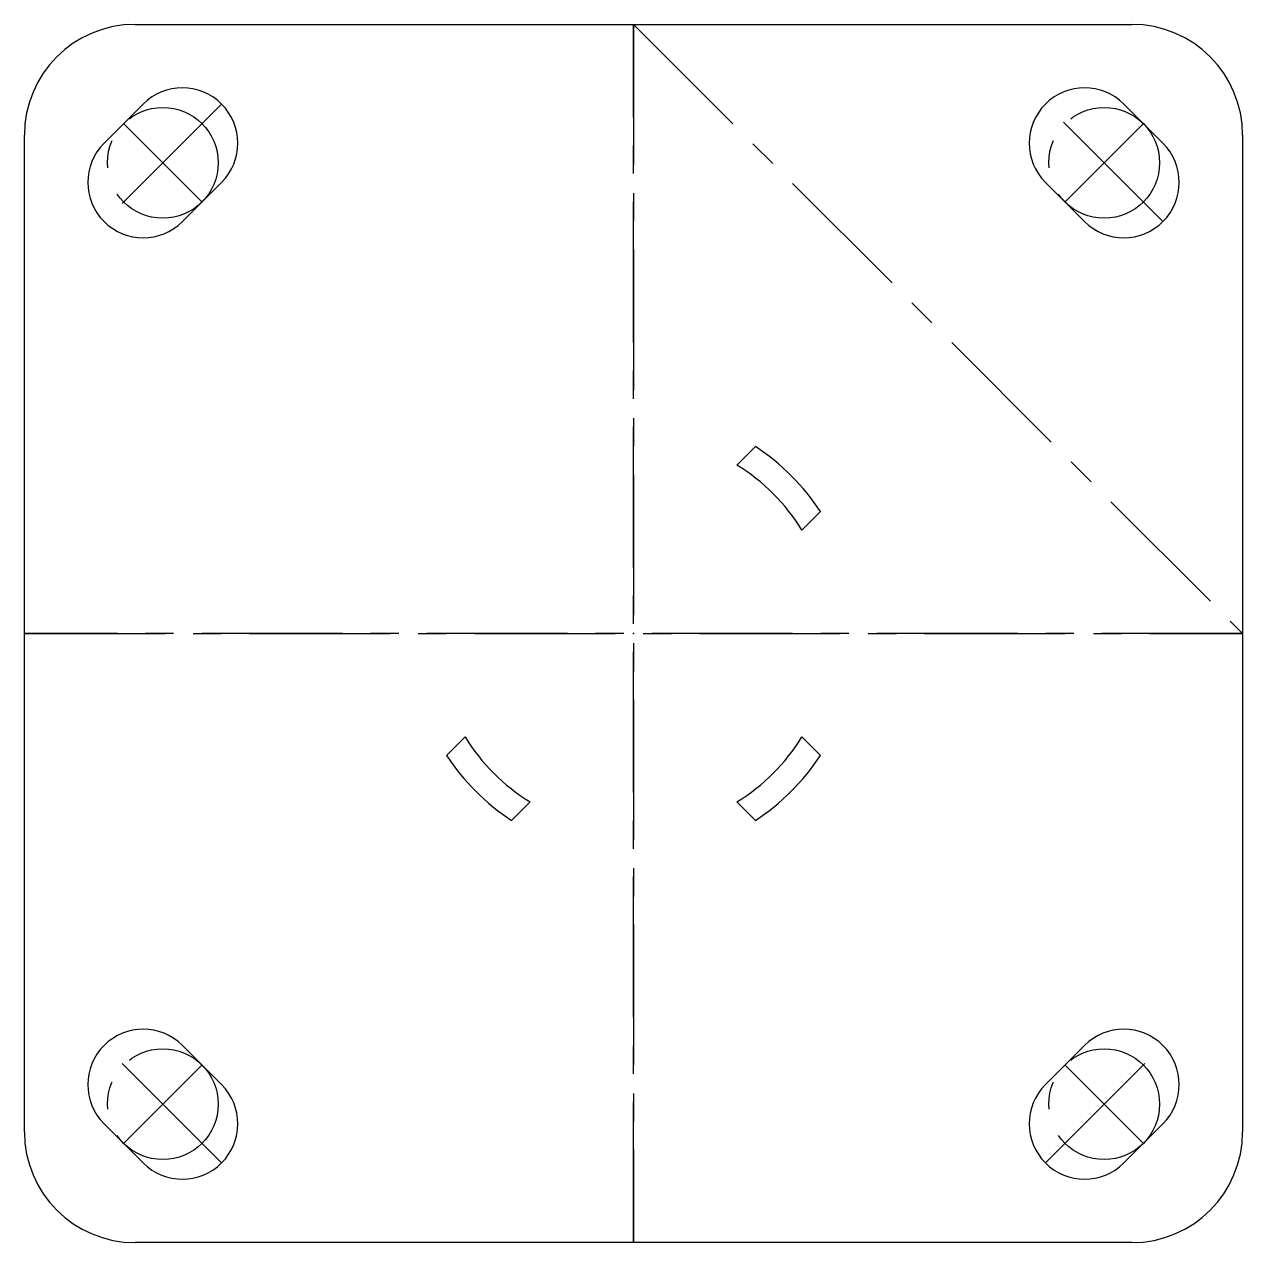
# Paper-space layout '_Corrente' of a CAD drawing. Header units: millimetres. Extents: x -55 to 55, y -55 to 55.
import ezdxf

# ---------------------------------------------------------------- set-up
doc = ezdxf.new("R2010")
doc.units = ezdxf.units.MM
doc.header["$PDSIZE"] = -1
doc.linetypes.add('CENTERX2', pattern=[20.32, 12.7, -2.54, 2.54, -2.54])

psp = doc.layouts.new('_Corrente')

# ---------------------------------------------------------------- linework, layer by layer
at = {"color": 7, "linetype": 'Continuous', "lineweight": 25}
for p, q in [((-45, 55), (45, 55)), ((-47.8, 44.27), (-44.27, 47.8)), ((44.27, 47.8), (47.8, 44.27)), ((-55, -45), (-55, 45)), ((55, 45), (55, -45)), ((-37.2, 40.73), (-40.73, 37.2)), ((40.73, 37.2), (37.2, 40.73)), ((11.01, 16.88), (9.34, 15.21)), ((15.21, 9.34), (16.88, 11.01)), ((-15.21, -9.34), (-16.88, -11.01)), ((16.88, -11.01), (15.21, -9.34)), ((-11.01, -16.88), (-9.34, -15.21)), ((9.34, -15.21), (11.01, -16.88)), ((-40.73, -37.2), (-37.2, -40.73)), ((37.2, -40.73), (40.73, -37.2)), ((-44.27, -47.8), (-47.8, -44.27)), ((47.8, -44.27), (44.27, -47.8)), ((45, -55), (-45, -55))]:
    psp.add_line(p, q, dxfattribs=at)
at = {"color": 7, "linetype": 'CENTERX2'}
for p, q in [((0, 55), (0, -55)), ((0, -55), (0, 55)), ((0, 55), (55, 0)), ((-37.2, 47.8), (-47.8, 37.2)), ((47.8, 37.2), (37.2, 47.8)), ((-38.96, 38.96), (-46.04, 46.04)), ((38.96, 38.96), (46.04, 46.04)), ((-55, 0), (55, 0)), ((55, 0), (-55, 0)), ((-37.2, -47.8), (-47.8, -37.2)), ((37.2, -47.8), (47.8, -37.2)), ((-46.04, -46.04), (-38.96, -38.96)), ((46.04, -46.04), (38.96, -38.96))]:
    psp.add_line(p, q, dxfattribs=at)
for centre in [(-42.5, 42.5), (-42.5, 42.5), (42.5, 42.5), (42.5, 42.5), (-42.5, -42.5), (-42.5, -42.5), (42.5, -42.5), (42.5, -42.5)]:
    psp.add_circle(centre, 5, dxfattribs=at)
at = {"color": 7, "linetype": 'Continuous', "lineweight": 25}
for centre, radius, start, end in [((-45, 45), 10, 90, 180), ((45, 45), 10, 0, 90), ((-40.73, 44.27), 5, 315, 135), ((40.73, 44.27), 5, 45, 225), ((-44.27, 40.73), 5, 135, 315), ((44.27, 40.73), 5, 225, 45), ((0, 0), 20.15, 33.1146, 56.8854), ((0, 0), 17.85, 31.5561, 58.4439), ((0, 0), 17.85, 211.5561, 238.4439), ((0, 0), 17.85, 301.5561, 328.4439), ((0, 0), 20.15, 213.1146, 236.8854), ((0, 0), 20.15, 303.1146, 326.8854), ((-44.27, -40.73), 5, 45, 225), ((44.27, -40.73), 5, 315, 135), ((-40.73, -44.27), 5, 225, 45), ((40.73, -44.27), 5, 135, 315), ((-45, -45), 10, 180, 270), ((45, -45), 10, 270, 0)]:
    psp.add_arc(centre, radius, start, end, dxfattribs=at)
at = {"color": 7, "linetype": 'Continuous'}
for p in [(-42.5, 42.5), (42.5, 42.5), (0, 0), (0, 0), (-42.5, -42.5), (42.5, -42.5)]:
    psp.add_point(p, dxfattribs=at)

doc.saveas('drawing.dxf')
